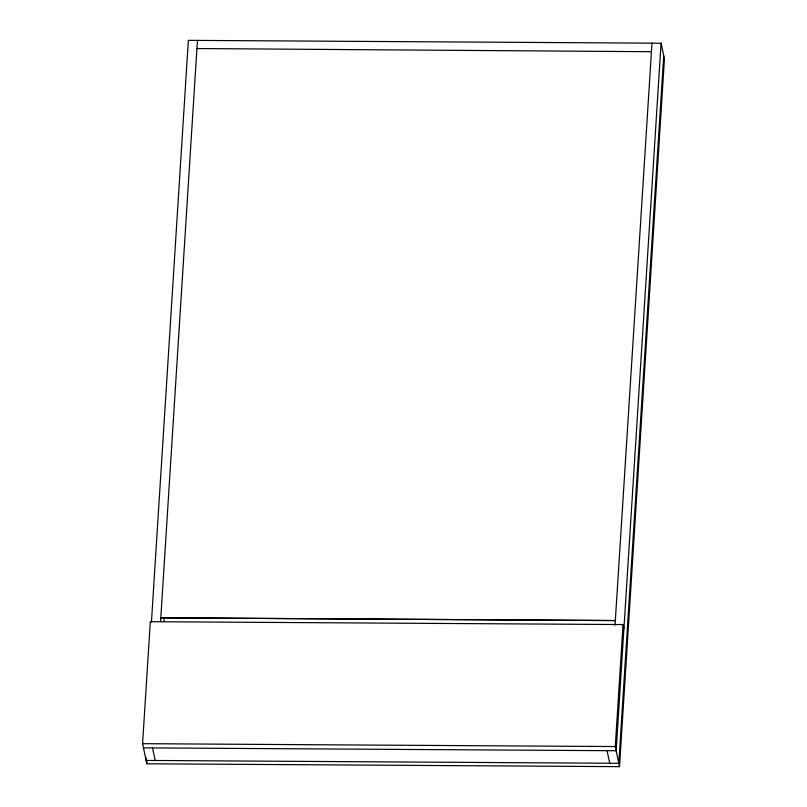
<?xml version="1.0" encoding="UTF-8"?>
<svg xmlns="http://www.w3.org/2000/svg" width="807" height="807" viewBox="0 0 807 807"><rect width="100%" height="100%" fill="white"/><g stroke="black" fill="none" stroke-linecap="round" stroke-linejoin="round"><path stroke-width="1.21" d="M151.434 622.116L188.364 40.35L661.074 43.215L664.423 59.133L619.514 766.65L146.813 763.785L142.577 743.681L150.314 621.693L623.024 624.557L623.902 628.744M146.259 757.914L146.107 760.436L618.808 763.301L663.717 55.784M146.813 763.785L146.965 761.273M160.583 621.289L197.453 40.4M164.003 621.642L164.245 617.88M615.035 625.203L651.985 43.164M619.514 766.65L615.277 746.546L623.024 624.557M661.074 43.215L616.165 750.732L143.454 747.867M196.938 48.541L651.552 51.709M142.577 743.681L615.277 746.546M607.076 750.681L609.719 763.24M152.543 747.918L155.196 760.487M615.327 620.563L160.805 617.809L615.327 620.563"/></g></svg>
